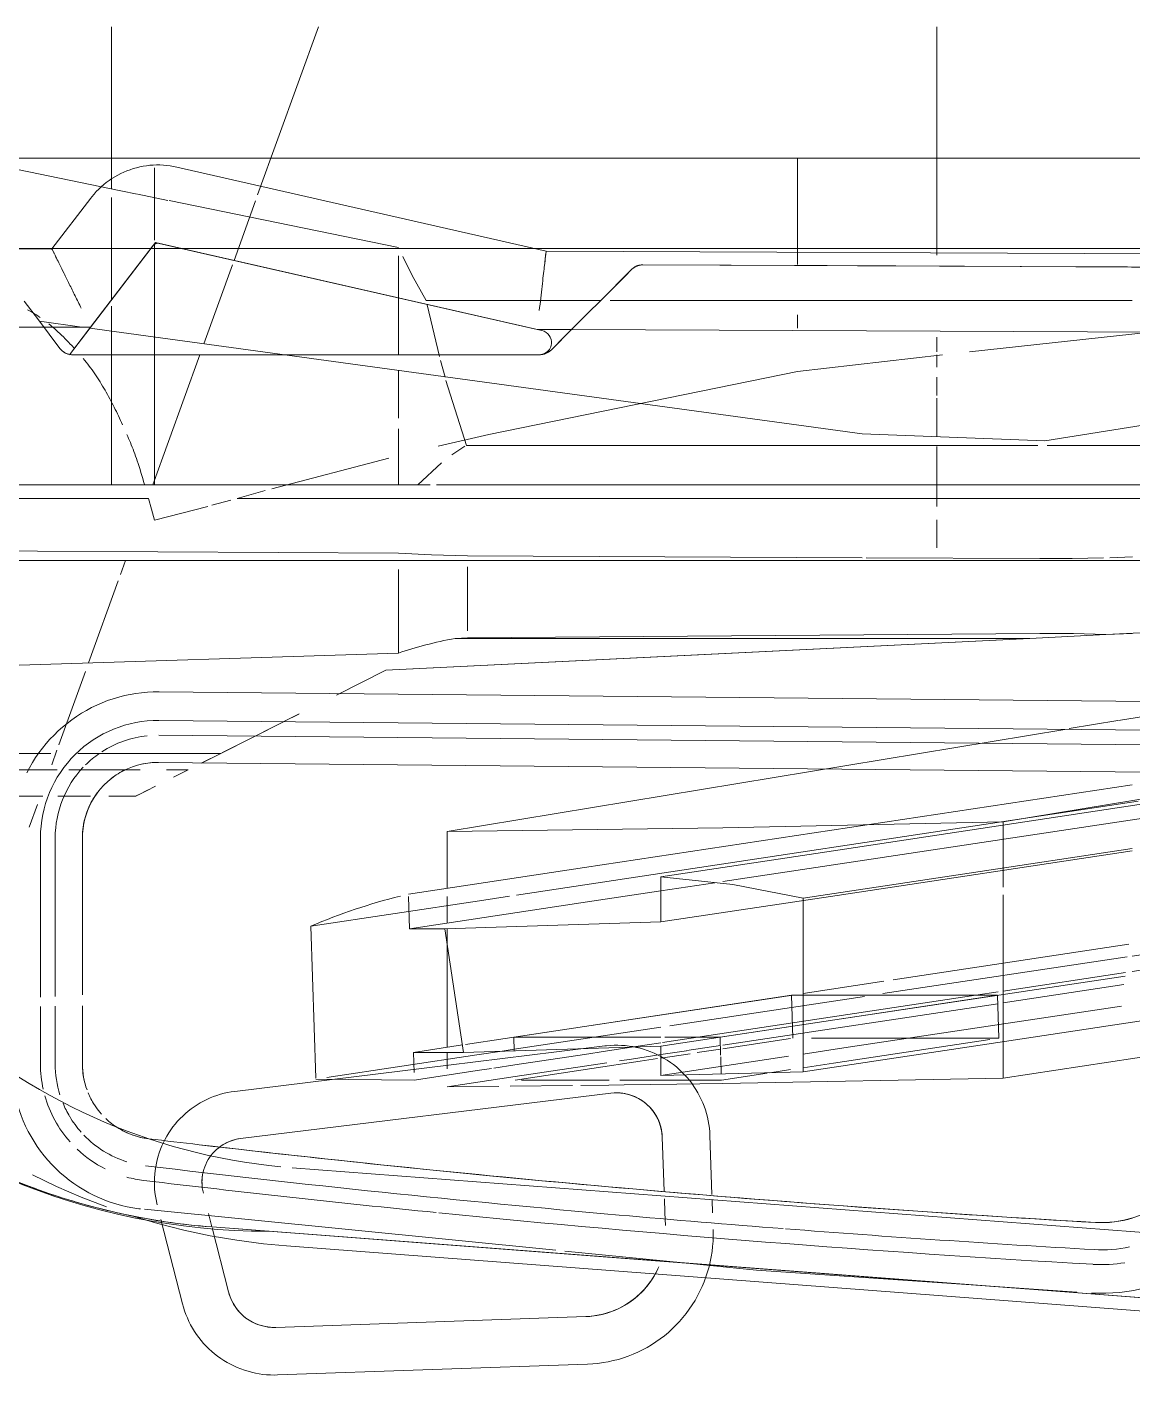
# Model space of a CAD drawing. Header units: inches. Extents: x -1221 to 179, y -822 to 880.
# Drawn here: x 78.58 to 82.92, y 411.03 to 416.33 of the extents above; entities that cross this region are included whole.
import ezdxf

# ---------------------------------------------------------------- set-up
doc = ezdxf.new("R2010")
doc.units = ezdxf.units.IN
doc.header["$MEASUREMENT"] = 0
doc.layers.add('X1$0$I-FURN', color=30, linetype='Continuous', lineweight=9)

# ---------------------------------------------------------------- blocks, each defined once
blk = doc.blocks.new('X1$0$Allsteel Seating Acuity Work-Conference Chair1 - Fully Adj_ Arms_ Mesh Back-V37-FIRST FLOOR POWER _ SIGNAL')
at = {"layer": 'X1$0$I-FURN', "lineweight": 13}
for p, q in [((12.1969, -1.3862), (12.663, 4.7339)), ((7.9794, 3.5639), (7.9794, 0.6902)), ((7.9794, -6.5112), (7.9794, 3.5639)), ((8.3354, -2.7972), (8.3354, 3.2574)), ((9.5606, 2.8632), (9.5606, 0.9451)), ((9.3178, -1.5106), (9.3178, 2.7098)), ((9.2639, -0.7284), (9.2639, 2.1465)), ((9.2639, -0.7284), (9.2639, 2.1465)), ((8.7407, 1.3666), (8.6637, 2.0755)), ((9.1087, 1.6716), (9.1087, 2.075)), ((8.5389, -0.045), (8.5389, 2.0047)), ((9.5501, 1.9178), (9.5466, 2.006)), ((9.5606, 1.9084), (9.5606, 2.0012)), ((9.8523, 1.9024), (9.8472, 2.0047)), ((9.5532, 1.7691), (9.5508, 1.8922)), ((9.5606, 1.7693), (9.5606, 1.8884)), ((9.8671, 1.6037), (9.8523, 1.9024)), ((9.8523, 1.9024), (9.8671, 1.6037)), ((9.5536, 1.6421), (9.5532, 1.7691)), ((9.5606, 1.2379), (9.5606, 1.766)), ((9.1087, -0.6104), (9.1087, 1.6346)), ((9.5504, 0.9607), (9.5536, 1.6421)), ((9.8473, 1.6421), (9.8649, -0.6061)), ((9.9923, -0.9273), (9.8671, 1.6037)), ((9.8671, -0.6542), (9.8671, 1.6037)), ((7.7835, 1.2379), (7.4644, 1.2379)), ((8.3611, 1.2379), (7.7835, 1.2379)), ((8.7404, 1.2379), (8.683, 1.2379)), ((8.8185, 0.6902), (8.7527, 1.2597)), ((8.8019, 1.2379), (8.753, 1.2379)), ((8.913, 1.2379), (8.8408, 1.2379)), ((9.0745, 1.2379), (8.923, 1.2379)), ((9.2122, 1.2379), (9.1132, 1.2379)), ((9.2639, 1.2379), (9.2125, 1.2379)), ((9.3482, 1.2379), (9.2639, 1.2379)), ((9.5112, 1.2379), (9.401, 1.2379)), ((9.5606, -0.6061), (9.5606, 1.2379)), ((9.0633, 0.9451), (8.6481, -2.0903)), ((9.5428, -0.6061), (9.5503, 0.9451)), ((9.5606, 0.9451), (9.5606, -3.4616)), ((7.9794, 0.6902), (7.9794, -1.8357)), ((8.3984, 0.6902), (7.9794, 0.6902)), ((8.6478, 0.6902), (8.5954, 0.6902)), ((8.5389, -0.7683), (8.5389, -0.0829)), ((8.8532, -0.6909), (9.1087, -0.6104)), ((9.1123, -0.6165), (9.1456, -0.6673)), ((9.5606, -0.7284), (9.5606, -0.6087)), ((9.8371, -0.6061), (9.5856, -0.6061)), ((8.5561, -0.7645), (8.7587, -0.7161)), ((8.7753, -0.7118), (8.8403, -0.6945)), ((9.177, -0.7085), (9.2639, -0.8016)), ((9.2639, -0.8016), (9.2639, -0.7533)), ((9.2639, -0.8016), (9.2639, -0.7533)), ((9.5606, -0.8683), (9.5606, -0.7487)), ((9.2639, -0.8016), (9.2639, -0.8768)), ((8.1466, -1.7787), (8.3315, -0.8768)), ((8.7523, -0.8768), (8.364, -0.8768)), ((9.0021, -0.8768), (8.8141, -0.8768)), ((9.2639, -0.8768), (9.0432, -0.8768)), ((9.2639, -0.8768), (9.2639, -3.4174)), ((9.2639, -3.4174), (9.2639, -0.8768)), ((9.5246, -2.296), (9.5321, -0.8768)), ((9.5606, -2.0042), (9.5606, -0.8768)), ((9.9247, -0.8768), (9.5965, -0.8768)), ((9.9247, -0.8768), (10.003, -3.3609)), ((9.2793, -1.3749), (9.1591, -0.9158)), ((9.9923, -0.9273), (10.0902, -1.1215)), ((10.0886, -1.1184), (9.9923, -0.9273)), ((8.1246, -1.4306), (7.4644, -1.1921)), ((7.4644, -1.1921), (8.1246, -1.4306)), ((10.1941, -1.3278), (10.1638, -1.2675)), ((10.1646, -1.2691), (10.1941, -1.3278)), ((10.1945, -1.3285), (10.3569, -1.651)), ((10.3189, -1.5756), (10.1945, -1.3285)), ((9.3178, -1.5106), (9.2865, -1.4006)), ((8.3817, -1.5235), (8.1478, -1.439)), ((8.1478, -1.439), (8.3817, -1.5235)), ((8.7094, -1.642), (8.3998, -1.5301)), ((8.3998, -1.5301), (8.7094, -1.642)), ((9.3439, -1.6104), (9.3243, -1.5354)), ((10.3563, -1.6497), (10.3189, -1.5756)), ((10.3189, -2.1375), (10.3189, -1.5756)), ((9.4027, -1.8357), (9.3482, -1.6268)), ((9.2639, -1.8423), (8.7523, -1.6574)), ((8.7523, -1.6574), (9.2639, -1.8423)), ((10.3834, -1.7035), (10.4128, -1.7619)), ((10.3834, -1.789), (10.3834, -1.7035)), ((8.1216, -1.901), (8.1458, -1.783)), ((7.9794, -1.8357), (7.9794, -2.4299)), ((8.0668, -1.8357), (8.0182, -1.8357)), ((8.3023, -1.8357), (8.0668, -1.8357)), ((9.2639, -1.8357), (8.3156, -1.8357)), ((9.3178, -1.8601), (9.3599, -1.8478)), ((9.3599, -1.8478), (9.4027, -1.8357)), ((8.1078, -1.968), (8.121, -1.9039)), ((9.3178, -3.4271), (9.3178, -1.8601)), ((10.3834, -1.9498), (10.3834, -1.8917)), ((10.4863, -1.9078), (10.4765, -1.8884)), ((9.6165, -1.9697), (9.5606, -1.9495)), ((9.5606, -1.9495), (9.6165, -1.9697)), ((10.3834, -2.1726), (10.3834, -1.9498)), ((10.4865, -2.0155), (10.4865, -1.9083)), ((7.4644, -5.1073), (8.1078, -1.968)), ((8.1004, -2.0042), (7.4644, -2.0042)), ((8.5357, -2.0042), (8.1344, -2.0042)), ((9.2639, -2.0042), (8.5618, -2.0042)), ((9.5606, -2.8327), (9.5606, -2.0042)), ((9.9631, -2.0949), (9.6409, -1.9785)), ((9.6409, -1.9785), (9.9631, -2.0949)), ((10.2857, -2.2115), (9.9975, -2.1074)), ((9.9975, -2.1074), (10.2857, -2.2115)), ((10.4865, -2.2157), (10.4865, -2.0873)), ((8.6439, -2.1208), (8.6211, -2.2876)), ((10.3642, -2.2399), (10.3063, -2.219)), ((10.3063, -2.219), (10.3642, -2.2399)), ((10.3834, -2.2838), (10.3834, -2.2183)), ((10.3189, -3.3111), (10.3189, -2.2428)), ((10.4865, -2.329), (10.4865, -2.2743)), ((9.5195, -2.7839), (9.5246, -2.296)), ((10.3834, -3.2929), (10.3834, -2.2838)), ((10.4865, -3.2638), (10.4865, -2.329)), ((10.6094, -2.3285), (10.5198, -2.2961)), ((10.5198, -2.2961), (10.6094, -2.3285))]:
    blk.add_line(p, q, dxfattribs=at)
at = {"layer": 'X1$0$I-FURN'}
for p, q in [((11.9474, -1.2944), (12.3946, 4.578)), ((12.3946, 4.578), (11.9474, -1.2944)), ((12.2541, -1.3178), (12.7014, 4.5547)), ((12.6247, 4.2318), (12.1799, -1.6096)), ((8.3607, 3.1207), (8.3455, -0.2974)), ((8.4126, 3.1204), (8.4077, 2.0031)), ((8.6684, 3.1193), (8.6537, -0.1962)), ((8.6537, -0.1962), (8.6684, 3.1193)), ((11.5949, 1.499), (11.4418, 2.5124)), ((11.4722, 1.3648), (11.3263, 2.3309)), ((11.1275, 2.3297), (11.1766, 2.0047)), ((10.8224, 0.3969), (10.5444, 2.2373)), ((10.7015, 0.8315), (10.497, 2.1858)), ((10.4781, 2.1652), (10.5882, 1.499)), ((10.115, 2.0752), (10.0769, -1.8177)), ((10.1897, -1.8188), (10.2278, 2.0741)), ((10.2857, 2.0735), (10.2476, -1.8194)), ((10.3545, -1.8204), (10.3926, 2.0725)), ((10.3926, 2.0725), (10.3545, -1.8204)), ((10.3926, 2.0725), (10.3545, -1.8204)), ((10.1895, 1.9522), (10.172, 2.0581)), ((10.8757, -0.4131), (10.5069, 2.0291)), ((11.1151, 2.0047), (11.1086, 2.0481)), ((10.7679, -0.1471), (10.4429, 2.0047)), ((10.789, 1.3648), (10.6924, 2.0047)), ((10.8768, 0.8467), (10.7019, 2.0047)), ((11.2089, 1.0664), (11.0691, 1.9919)), ((11.263, 1.0255), (11.1179, 1.9861)), ((11.1805, 1.9787), (11.253, 1.499)), ((11.3659, 0.8374), (11.1937, 1.9771)), ((11.2276, 1.9731), (11.2991, 1.499)), ((11.4764, 0.8724), (11.3117, 1.9631)), ((10.2217, 1.7574), (10.1901, 1.9487)), ((12.407, 1.3724), (12.4354, 1.7882)), ((10.6258, -0.6865), (10.2245, 1.7405)), ((10.5882, 1.499), (10.8445, 1.499)), ((10.8752, 1.499), (11.5949, 1.499)), ((11.6163, 0.3969), (11.5949, 1.499)), ((11.2561, 1.4784), (11.2694, 1.3906)), ((11.2694, 1.4764), (11.4381, 1.4817)), ((11.2694, 0.6662), (11.2694, 1.4764)), ((11.2694, 1.4764), (11.3659, 0.8374)), ((11.3024, 1.4774), (11.4656, 0.3969)), ((11.4381, 1.4817), (11.4381, 0.7457)), ((11.5363, 0.8315), (11.4435, 1.4462)), ((11.2694, 1.3906), (11.4552, 0.1602)), ((10.8875, 0.7126), (10.789, 1.3648)), ((11.5707, 0.7126), (11.4722, 1.3648)), ((11.2623, 0.7126), (11.2145, 1.0295)), ((11.3893, 0.1894), (11.2738, 0.9542)), ((11.5005, 0.7126), (11.4764, 0.8724)), ((10.8038, 0.154), (10.7015, 0.8315)), ((10.9814, 0.154), (10.8768, 0.8467)), ((11.4691, 0.154), (11.3659, 0.8374)), ((11.3659, 0.8374), (11.434, 0.3862)), ((11.5543, 0.7126), (11.5363, 0.8315)), ((11.5707, 0.7126), (10.8875, 0.7126)), ((11.5849, 0.154), (11.5707, 0.7126)), ((11.3922, -0.1471), (11.2684, 0.6723)), ((11.4381, 0.6716), (11.2694, 0.6662)), ((11.2694, 0.6662), (11.3922, -0.1471)), ((11.4394, 0.6633), (11.4796, 0.3969)), ((11.5849, 0.154), (11.5091, 0.6556)), ((11.574, 0.582), (11.5617, 0.6634)), ((11.6028, 0.3916), (11.5757, 0.5712)), ((11.5041, 0.3884), (11.434, 0.3862)), ((11.434, 0.3862), (11.434, 0.1696)), ((11.4671, 0.3873), (11.487, 0.2555)), ((11.481, 0.3877), (11.4949, 0.2959)), ((11.5789, 0.3908), (11.5118, 0.3887)), ((11.6028, 0.1118), (11.6028, 0.3916)), ((11.619, 0.2158), (11.6163, 0.3969)), ((10.859, 0.154), (10.827, 0.3659)), ((12.0523, 0.3543), (11.8206, 0.3462)), ((12.1242, 0.3568), (12.073, 0.355)), ((12.2564, 0.357), (12.236, 0.3586)), ((12.2767, 0.3547), (12.2564, 0.357)), ((12.297, 0.3515), (12.2767, 0.3547)), ((12.317, 0.3475), (12.297, 0.3515)), ((12.3369, 0.3427), (12.317, 0.3475)), ((11.499, 0.2686), (11.5163, 0.154)), ((11.4872, 0.2538), (11.5023, 0.154)), ((11.6219, 0.0091), (11.619, 0.2158)), ((12.2746, -0.2237), (12.3209, 0.2423)), ((11.8963, 0.1617), (11.8272, 0.1593)), ((11.8272, 0.1593), (11.8963, 0.1617)), ((11.8272, 0.1593), (11.8963, 0.1617)), ((11.8963, 0.1617), (11.8272, 0.1593)), ((12.0386, 0.1667), (11.8982, 0.1618)), ((11.8982, 0.1618), (12.0386, 0.1667)), ((11.8982, 0.1618), (12.0386, 0.1667)), ((12.0386, 0.1667), (11.8982, 0.1618)), ((12.1231, 0.1696), (12.069, 0.1678)), ((12.069, 0.1678), (12.1231, 0.1696)), ((12.069, 0.1678), (12.1231, 0.1696)), ((12.1231, 0.1696), (12.069, 0.1678)), ((12.1746, 0.1714), (12.1239, 0.1697)), ((12.1239, 0.1697), (12.1746, 0.1714)), ((12.1239, 0.1697), (12.1746, 0.1714)), ((12.1746, 0.1714), (12.1239, 0.1697)), ((10.8038, 0.154), (10.9814, 0.154)), ((10.9001, -0.1176), (10.859, 0.154)), ((10.9814, 0.154), (11.0083, -0.6948)), ((11.4817, -0.4224), (11.3946, 0.154)), ((11.434, 0.154), (11.434, -0.4239)), ((11.4561, 0.154), (11.4725, 0.0455)), ((11.4691, 0.154), (11.5849, 0.154)), ((11.4936, -0.6215), (11.4691, 0.154)), ((11.5023, 0.154), (11.5198, 0.0379)), ((11.5184, 0.1403), (11.5287, 0.0718)), ((11.6028, -0.0083), (11.6028, 0.1118)), ((11.5287, 0.0718), (11.5573, -0.1176)), ((8.4175, 0.0386), (8.5415, -0.0855)), ((11.4725, 0.0455), (11.489, -0.0637)), ((11.5198, 0.0379), (11.527, -0.0093)), ((11.6226, -0.0505), (11.6219, 0.0091)), ((8.5218, -0.0658), (8.4785, -0.0225)), ((11.6028, -0.3936), (11.6028, -0.0498)), ((11.624, -0.1611), (11.6226, -0.0505)), ((11.654, -0.0435), (11.8325, -1.4976)), ((11.8325, -1.4976), (11.654, -0.0435)), ((11.8325, -1.4976), (11.654, -0.0435)), ((11.654, -0.0435), (11.8325, -1.4976)), ((11.4684, -0.0663), (11.4787, -0.1504)), ((11.489, -0.0637), (11.5016, -0.1471)), ((11.5343, -0.0582), (11.5888, -0.419)), ((10.8723, -0.8385), (10.7679, -0.1471)), ((11.0083, -0.8342), (10.9001, -0.1176)), ((11.4628, -0.6143), (11.3922, -0.1471)), ((11.3922, -0.1471), (11.434, -0.4239)), ((11.4787, -0.1504), (11.5439, -0.681)), ((11.5016, -0.1471), (11.5429, -0.4205)), ((11.5573, -0.1176), (11.6028, -0.4186)), ((12.5745, -1.3588), (12.532, -0.141)), ((12.532, -0.141), (12.5745, -1.3588)), ((12.532, -0.141), (12.5745, -1.3588)), ((12.5745, -1.3588), (12.532, -0.141)), ((12.7614, -1.3522), (12.7189, -0.1345)), ((8.6537, -0.1962), (8.6531, -0.3326)), ((8.6531, -0.3326), (8.6537, -0.1962)), ((11.627, -0.4388), (11.6244, -0.194)), ((8.734, -0.278), (8.6795, -0.2235)), ((12.1105, -1.8749), (12.2711, -0.2587)), ((8.3455, -0.2974), (8.0149, -1.7487)), ((8.6574, -0.3135), (8.3114, -1.8324)), ((8.3677, -0.2999), (8.3465, -0.2975)), ((8.3149, -1.817), (8.6531, -0.3326)), ((8.6531, -0.3326), (8.3149, -1.817)), ((8.3149, -1.817), (8.6531, -0.3326)), ((8.7523, -0.3222), (8.7523, -2.1578)), ((8.7523, -2.1578), (8.7523, -0.3242)), ((8.7523, -0.3242), (8.7523, -2.1578)), ((8.7523, -2.1578), (8.7523, -0.3242)), ((11.434, -0.4239), (11.4873, -0.4222)), ((11.4888, -0.4696), (11.4817, -0.4224)), ((11.5429, -0.4205), (11.5552, -0.5021)), ((11.5888, -0.419), (11.6292, -0.6865)), ((10.8978, -0.5595), (10.88, -0.4415)), ((11.5039, -0.5695), (11.4888, -0.4696)), ((11.5567, -0.512), (11.5638, -0.5591)), ((11.6292, -0.6865), (11.6274, -0.4824)), ((10.9977, -1.2213), (10.8978, -0.5595)), ((11.5928, -1.1583), (11.5039, -0.5695)), ((11.5638, -0.5591), (11.6025, -0.8154)), ((11.0083, -0.6948), (11.4936, -0.6215)), ((11.4936, -0.8188), (11.4645, -0.6259)), ((11.4936, -0.8188), (11.4936, -0.6215)), ((10.6258, -0.6865), (10.8494, -0.6865)), ((10.8806, -0.6865), (10.986, -0.6865)), ((11.008, -0.6865), (11.4737, -0.6865)), ((11.4936, -0.6865), (11.559, -0.6865)), ((11.5439, -0.681), (11.6, -1.138)), ((11.0083, -0.6948), (11.0083, -0.8342)), ((11.0083, -0.8342), (10.881, -0.8382)), ((11.5732, -0.8163), (11.4936, -0.8188)), ((11.5995, -1.2022), (11.6025, -0.8154)), ((11.6, -1.138), (11.6469, -1.5204)), ((10.9977, -1.2213), (11.5954, -1.2024)), ((12.1827, -1.6093), (12.435, -1.545)), ((12.435, -1.545), (12.1827, -1.6093)), ((12.435, -1.545), (12.1827, -1.6093)), ((12.1827, -1.6093), (12.435, -1.545)), ((12.1267, -1.6236), (12.1799, -1.61)), ((12.1799, -1.61), (12.1267, -1.6236)), ((12.1799, -1.61), (12.1267, -1.6236)), ((12.1267, -1.6236), (12.1799, -1.61)), ((12.1502, -1.8106), (12.4812, -1.7262)), ((11.8226, -1.7873), (11.8352, -1.7943)), ((11.8352, -1.7943), (11.848, -1.8008)), ((8.3114, -1.8324), (8.7523, -2.1701)), ((8.6439, -2.0871), (8.3239, -1.842)), ((8.3239, -1.842), (8.6439, -2.0871)), ((8.6439, -2.0871), (8.3239, -1.842)), ((12.1081, -1.8981), (12.1089, -1.8914)), ((8.1368, -2.0863), (8.3363, -2.239)), ((8.7523, -2.1701), (8.6439, -2.0871)), ((8.6439, -2.0871), (8.6439, -2.2705)), ((8.6439, -2.2705), (8.6439, -2.0871)), ((11.2682, -2.1191), (10.6503, -2.1191)), ((10.6503, -2.1191), (11.2682, -2.1191)), ((10.6503, -2.1191), (11.2682, -2.1191)), ((11.5396, -2.1191), (11.3112, -2.1191)), ((11.3112, -2.1191), (11.5396, -2.1191)), ((11.3112, -2.1191), (11.5396, -2.1191)), ((8.6719, -2.2494), (8.7274, -2.2078)), ((11.9665, -2.2061), (11.9815, -2.1887)), ((8.3363, -2.239), (8.3363, -2.638)), ((8.3372, -2.2386), (8.3584, -2.2281)), ((8.6439, -2.2705), (8.6439, -2.638)), ((8.6439, -2.638), (8.6439, -2.2705)), ((10.6503, -2.2261), (11.2736, -2.2261)), ((11.3128, -2.2261), (11.5396, -2.2261)), ((11.9001, -2.2692), (11.9177, -2.2544)), ((11.9177, -2.2544), (11.9346, -2.239)), ((10.6503, -2.284), (11.2765, -2.284)), ((11.3137, -2.284), (11.5396, -2.284))]:
    blk.add_line(p, q, dxfattribs=at)
at = {"layer": 'X1$0$I-FURN', "flags": 128}
for points in [[(12.1799, -1.6096), (12.2734, -0.3811), (12.3595, 0.7487), (12.4363, 1.7575), (12.5024, 2.6256), (12.5565, 3.336), (12.5976, 3.8749), (12.6247, 4.2318), (12.6375, 4.3995)], [(8.4076, 1.9867), (8.4093, 2.3614), (8.4126, 3.1094)], [(12.4393, 1.8459), (12.4403, 1.8736), (12.4403, 1.9013), (12.4391, 1.929), (12.4368, 1.9567), (12.4334, 1.9842), (12.4289, 2.0116), (12.4233, 2.0387), (12.4167, 2.0656), (12.4089, 2.0923), (12.4001, 2.1185), (12.3903, 2.1445), (12.3794, 2.17), (12.3676, 2.195), (12.3547, 2.2196), (12.3408, 2.2436), (12.3261, 2.2671), (12.3103, 2.2899), (12.2937, 2.3121), (12.2762, 2.3336), (12.2579, 2.3544), (12.2387, 2.3745), (12.2188, 2.3937)], [(8.4077, 2.0031), (8.4048, 1.3463), (8.4024, 0.8067), (8.4005, 0.3853), (8.3991, 0.083)], [(8.3991, 0.083), (8.4007, 0.4299), (8.4029, 0.9261), (8.4058, 1.5705), (8.4076, 1.985)], [(10.5882, 1.499), (10.6117, 0.3969), (10.6258, -0.6865)], [(12.3209, 0.2423), (12.3494, 0.5289), (12.407, 1.3724)], [(10.8875, 0.7126), (10.8347, 0.4358), (10.8038, 0.154)], [(11.8206, 0.3462), (11.806, 0.3454), (11.7913, 0.344), (11.7767, 0.342), (11.7622, 0.3395), (11.7479, 0.3363), (11.7336, 0.3326), (11.7196, 0.3283), (11.7057, 0.3235), (11.692, 0.3181), (11.6785, 0.3122), (11.6653, 0.3057), (11.6523, 0.2987), (11.6397, 0.2912), (11.6273, 0.2832), (11.6153, 0.2747), (11.6036, 0.2658), (11.5923, 0.2564), (11.5814, 0.2465)], [(12.236, 0.3586), (12.2155, 0.3593), (12.1951, 0.3592), (12.1896, 0.3591)], [(12.3761, 0.3308), (12.3566, 0.3372), (12.3369, 0.3427)], [(12.7189, -0.1345), (12.7177, -0.1141), (12.7158, -0.0937), (12.713, -0.0734), (12.7095, -0.0532), (12.7051, -0.0332), (12.7, -0.0134), (12.694, 0.0061), (12.6873, 0.0255), (12.6798, 0.0445), (12.6715, 0.0633), (12.6625, 0.0816), (12.6528, 0.0997), (12.6424, 0.1173), (12.6312, 0.1344), (12.6194, 0.1512), (12.607, 0.1674), (12.5939, 0.1831), (12.5801, 0.1983), (12.5658, 0.2129), (12.5509, 0.227), (12.5355, 0.2404), (12.5195, 0.2532), (12.503, 0.2654), (12.4861, 0.2768), (12.4687, 0.2877), (12.4509, 0.2977), (12.4327, 0.3071), (12.4142, 0.3158), (12.3953, 0.3237), (12.3761, 0.3308)], [(11.5814, 0.2465), (11.5709, 0.2362), (11.5608, 0.2255), (11.5512, 0.2144), (11.542, 0.2029), (11.5332, 0.1911), (11.525, 0.1789), (11.5172, 0.1664), (11.5099, 0.1536)], [(11.5099, 0.1536), (11.5032, 0.1405), (11.497, 0.1272), (11.4913, 0.1136), (11.4862, 0.0998), (11.4816, 0.0858), (11.4776, 0.0717), (11.4742, 0.0574)], [(11.4742, 0.0574), (11.4713, 0.0429), (11.469, 0.0284), (11.4673, 0.0138), (11.4662, -0.0009)], [(8.4077, 0.0512), (8.4122, 0.0446), (8.4175, 0.0386)], [(8.4785, -0.0225), (8.4433, 0.0127), (8.4175, 0.0386)], [(11.4662, -0.0009), (11.4657, -0.0156), (11.4657, -0.0303), (11.4664, -0.045), (11.4676, -0.0597), (11.4684, -0.0663)], [(8.5415, -0.0855), (8.5876, -0.1316), (8.6522, -0.1962), (8.734, -0.278)], [(12.1355, -1.9246), (12.1657, -1.8233), (12.192, -1.7207), (12.214, -1.6172), (12.232, -1.513), (12.2457, -1.408), (12.2541, -1.3178)], [(12.4812, -1.7262), (12.4956, -1.7222), (12.5097, -1.7177), (12.5237, -1.7125), (12.5375, -1.7069), (12.5511, -1.7007), (12.5643, -1.6939), (12.5774, -1.6867), (12.5901, -1.6789), (12.6024, -1.6706), (12.6145, -1.6618), (12.6262, -1.6526), (12.6375, -1.6429), (12.6484, -1.6327), (12.6588, -1.6221), (12.6689, -1.6111), (12.6785, -1.5998), (12.6877, -1.588), (12.6963, -1.5759), (12.7045, -1.5634), (12.7122, -1.5507), (12.7193, -1.5376), (12.726, -1.5242), (12.7321, -1.5106), (12.7376, -1.4968), (12.7426, -1.4828), (12.747, -1.4685), (12.7508, -1.4542), (12.7541, -1.4396), (12.7568, -1.425), (12.7589, -1.4102), (12.7604, -1.3954), (12.7613, -1.3805), (12.7616, -1.3656), (12.7614, -1.3522)], [(11.6469, -1.5204), (11.649, -1.5347), (11.6516, -1.5488), (11.6547, -1.5628), (11.6585, -1.5767), (11.6628, -1.5905), (11.6676, -1.604), (11.673, -1.6174), (11.6789, -1.6305), (11.6853, -1.6434), (11.6922, -1.656), (11.6996, -1.6683), (11.7075, -1.6804), (11.7159, -1.6921), (11.7248, -1.7034), (11.7341, -1.7144), (11.7438, -1.725), (11.7539, -1.7352), (11.7645, -1.745), (11.7754, -1.7544), (11.7867, -1.7633), (11.7983, -1.7718), (11.8103, -1.7797), (11.8226, -1.7873)], [(8.0149, -1.7487), (8.0122, -1.7617), (8.01, -1.7748), (8.0084, -1.788), (8.0073, -1.8012), (8.0067, -1.8145), (8.0066, -1.8278), (8.0071, -1.8411), (8.0081, -1.8543), (8.0096, -1.8675), (8.0117, -1.8807), (8.0143, -1.8937), (8.0174, -1.9066), (8.021, -1.9194), (8.0252, -1.932), (8.0298, -1.9445), (8.0349, -1.9568), (8.0405, -1.9688), (8.0466, -1.9806), (8.0532, -1.9922), (8.0602, -2.0035), (8.0676, -2.0145), (8.0755, -2.0252), (8.0839, -2.0355), (8.0926, -2.0456), (8.1017, -2.0552), (8.1112, -2.0645), (8.1211, -2.0734), (8.1313, -2.082), (8.1368, -2.0863)], [(11.848, -1.8008), (11.8611, -1.8067), (11.8744, -1.8122), (11.8879, -1.8171), (11.9016, -1.8215), (11.9155, -1.8253), (11.9295, -1.8286), (11.9437, -1.8313), (11.9579, -1.8334), (11.9722, -1.835), (11.9866, -1.8359), (12.0009, -1.8363), (12.0153, -1.8362), (12.0297, -1.8354), (12.044, -1.8341), (12.0583, -1.8322), (12.0725, -1.8298)], [(10.0769, -1.8177), (10.0771, -1.8407), (10.0783, -1.8636), (10.0804, -1.8864), (10.0833, -1.9091), (10.0872, -1.9317), (10.092, -1.9542), (10.0977, -1.9764), (10.1042, -1.9984), (10.1117, -2.0201), (10.12, -2.0414), (10.1291, -2.0625), (10.1391, -2.0831), (10.1499, -2.1034), (10.1615, -2.1231), (10.1739, -2.1425), (10.187, -2.1612), (10.2009, -2.1795), (10.2155, -2.1972), (10.2308, -2.2143), (10.2468, -2.2307), (10.2634, -2.2465), (10.2806, -2.2617), (10.2984, -2.2761), (10.3168, -2.2898), (10.3357, -2.3028), (10.3552, -2.315), (10.3751, -2.3264), (10.3954, -2.337)], [(12.0725, -1.8298), (12.0866, -1.8268), (12.093, -1.8252)], [(12.074, -2.0311), (12.0819, -2.0096), (12.0889, -1.9877), (12.095, -1.9656), (12.1003, -1.9433), (12.1046, -1.9208), (12.1081, -1.8981)], [(11.9746, -2.3157), (12.0206, -2.2204), (12.0628, -2.1234), (12.1011, -2.0247)], [(12.0557, -2.0732), (12.0653, -2.0523), (12.074, -2.0311)], [(12.0093, -2.1522), (12.0221, -2.1331), (12.0341, -2.1136)], [(12.0341, -2.1136), (12.0453, -2.0936), (12.0557, -2.0732)], [(11.9815, -2.1887), (11.9958, -2.1707), (12.0093, -2.1522)], [(8.7274, -2.2078), (8.6153, -2.292), (8.5415, -2.3475)], [(11.9346, -2.239), (11.9509, -2.2228), (11.9665, -2.2061)], [(11.8633, -2.2966), (11.882, -2.2833), (11.9001, -2.2692)], [(11.5396, -2.3967), (11.5625, -2.3963), (11.5854, -2.3949), (11.6082, -2.3926), (11.6309, -2.3894), (11.6535, -2.3853), (11.6759, -2.3803), (11.698, -2.3744), (11.7199, -2.3676), (11.7416, -2.36), (11.7629, -2.3515), (11.7838, -2.3421), (11.8043, -2.3319), (11.8245, -2.3209), (11.8441, -2.3092), (11.8633, -2.2966)]]:
    blk.add_lwpolyline(points, dxfattribs=at)
at = {"layer": 'X1$0$I-FURN', "lineweight": 13, "flags": 128}
for points in [[(8.9768, 2.377), (9.0906, 1.6621), (9.0633, 0.9451)], [(9.8424, 2.1033), (9.847, 2.0093), (9.8523, 1.9024)], [(9.8523, 1.9024), (9.848, 1.7745), (9.8473, 1.6421)], [(9.8671, 1.6037), (9.9303, 0.3273), (9.9923, -0.9273)], [(9.1122, -0.7218), (9.0658, -0.5217), (8.8185, 0.6902)], [(9.5321, -0.8768), (9.5383, -0.7472), (9.5428, -0.6061)], [(9.8649, -0.6061), (9.866, -0.6303), (9.8671, -0.6542)], [(8.366, -0.8608), (8.4406, -0.8237), (8.5389, -0.7683)], [(10.4765, -1.8884), (10.4658, -1.8672), (10.4481, -1.8321)], [(10.4627, -1.861), (10.4817, -1.8986), (10.4863, -1.9078)]]:
    blk.add_lwpolyline(points, dxfattribs=at)
at = {"layer": 'X1$0$I-FURN'}
for centre, radius, start, end in [((11.7472, 1.8856), 0.4156, 356.7158, 77.0589), ((11.7472, 1.8856), 0.4156, 356.7158, 16.775), ((11.7472, 1.8856), 0.4156, 356.7158, 16.775), ((11.7472, 1.8856), 0.5225, 356.7158, 12.1077), ((11.7472, 1.8856), 0.5804, 356.7158, 9.0427), ((-48.2719, 5.3297), 60.5335, 353.36915, 356.715752), ((-48.2719, 5.3297), 60.5335, 353.36915, 356.715752), ((-48.2719, 5.3297), 60.5335, 354.947957, 356.715752), ((-48.2719, 5.3297), 60.6404, 355.567859, 356.715752), ((-48.2719, 5.3297), 60.6983, 354.280538, 356.714364), ((-48.2719, 5.3297), 60.6404, 354.947957, 355.558352), ((11.8335, -0.0214), 0.1808, 92, 187), ((11.8335, -0.0214), 0.1808, 93.0701, 128.343), ((11.8335, -0.0214), 0.1808, 93.0701, 128.343), ((11.8335, -0.0214), 0.1808, 92, 119.1429), ((11.8335, -0.0214), 0.1808, 132.7143, 146.2857), ((11.8335, -0.0214), 0.1808, 119.1429, 132.7143), ((12.2074, -0.1524), 0.3247, 54.9451, 66.6169), ((12.2074, -0.1524), 0.3247, 2, 66.6169), ((12.2074, -0.1524), 0.3247, 2, 62), ((12.2074, -0.1524), 0.3247, 32, 62), ((11.8335, -0.0214), 0.1808, 139.5, 187), ((11.8335, -0.0214), 0.1808, 146.2857, 187), ((11.8335, -0.0214), 0.1808, 153.345, 187), ((12.2074, -0.1524), 0.3247, 31.6513, 47), ((-48.2719, 5.3297), 60.5335, 353.36915, 354.947957), ((-48.2719, 5.3297), 60.6404, 353.180161, 354.947957), ((12.2074, -0.1524), 0.3247, 2, 23.7063), ((12.2074, -0.1524), 0.3247, 2, 17), ((8.7043, -0.3242), 0.048, 83.5824, 167.1649), ((8.7043, -0.3242), 0.048, 83.5824, 167.1649), ((8.7043, -0.3242), 0.048, 69.652, 83.5824), ((8.7043, -0.3242), 0.048, 69.652, 83.5824), ((8.7043, -0.3242), 0.048, 41.7912, 69.652), ((8.7043, -0.3242), 0.048, 41.7912, 69.652), ((8.7043, -0.3242), 0.048, 13.9304, 41.7912), ((8.7043, -0.3242), 0.048, 0, 41.7912), ((8.7043, -0.3242), 0.048, 0, 13.9304), ((-48.2719, 5.3297), 60.6983, 353.180161, 354.271233), ((9.6161, -1.1169), 2.338, 317.0427, 354.5421), ((9.6161, -1.1169), 2.338, 317.0427, 354.5421), ((12.3891, -1.3652), 0.1855, 284.3108, 2), ((12.3891, -1.3652), 0.1855, 284.3108, 2), ((12.3891, -1.3652), 0.1855, 336.1036, 2), ((12.3891, -1.3652), 0.1855, 336.1036, 2), ((12.3891, -1.3652), 0.1855, 310.2072, 336.1036), ((12.3891, -1.3652), 0.1855, 310.2072, 336.1036), ((12.004, -1.4766), 0.1728, 187, 214.8031), ((12.004, -1.4766), 0.1728, 187, 214.8031), ((12.004, -1.4766), 0.1728, 187, 208.4765), ((12.004, -1.4766), 0.1728, 187, 208.4765), ((12.3891, -1.3652), 0.1855, 284.3108, 310.2072), ((12.3891, -1.3652), 0.1855, 284.3108, 310.2072), ((12.004, -1.4766), 0.1728, 214.8031, 242.6062), ((12.004, -1.4766), 0.1728, 214.8031, 228.7046), ((12.004, -1.4766), 0.1728, 228.7046, 242.6062), ((12.004, -1.4766), 0.1728, 242.6062, 256.5077), ((12.004, -1.4766), 0.1728, 242.6062, 256.5077), ((9.5936, -1.4127), 2.5937, 347.504, 355.6447), ((-48.2719, 5.3297), 60.5335, 353.180161, 353.36915), ((-48.2719, 5.3297), 60.5335, 353.180161, 353.36915), ((-48.2719, 5.3297), 60.5335, 353.180161, 353.36915), ((12.004, -1.4766), 0.1728, 256.3487, 272.1406), ((12.004, -1.4766), 0.1728, 256.3487, 272.1406), ((12.004, -1.4766), 0.1728, 256.5077, 270.4093), ((12.004, -1.4766), 0.1728, 256.5077, 270.4093), ((12.004, -1.4766), 0.1728, 270.4093, 284.3108), ((12.004, -1.4766), 0.1728, 270.4093, 284.3108), ((8.3389, -1.8225), 0.0246, 167.1649, 232.5561), ((8.3389, -1.8225), 0.0246, 167.1649, 199.8605), ((8.3389, -1.8225), 0.0246, 199.8605, 232.5561), ((10.6503, -1.8233), 0.4606, 179.4389, 270), ((10.6503, -1.8233), 0.2958, 179.4389, 192.3762), ((10.6503, -1.8233), 0.2958, 179.4389, 192.3762), ((10.6503, -1.8233), 0.2958, 179.4389, 211.6023), ((10.6503, -1.8233), 0.4027, 185.8613, 213.0362), ((11.5396, -1.8233), 0.2958, 328.0114, 353.1802), ((11.5396, -1.8233), 0.2958, 339.3168, 353.1802), ((11.5396, -1.8233), 0.2958, 339.3168, 353.1802), ((11.5396, -1.8233), 0.4606, 344.7468, 353.1802), ((10.6503, -1.8233), 0.2958, 205.3135, 218.2508), ((10.6503, -1.8233), 0.2958, 205.3135, 270), ((11.5396, -1.8233), 0.2958, 325.4534, 339.3168), ((11.5396, -1.8233), 0.2958, 325.4534, 339.3168), ((11.5396, -1.8233), 0.4027, 313.8824, 342.4491), ((11.5396, -1.8233), 0.2958, 316.3961, 328.0114), ((9.5936, -1.4127), 2.5937, 343.7179, 347.312), ((10.6503, -1.8233), 0.4027, 214.6861, 224.7194), ((10.6503, -1.8233), 0.2958, 231.1881, 244.1254), ((10.6503, -1.8233), 0.2958, 233.3996, 267.0902), ((11.5396, -1.8233), 0.2958, 297.7267, 311.5901), ((11.5396, -1.8233), 0.2958, 297.7267, 311.5901), ((11.5396, -1.8233), 0.4606, 316.6035, 333.3888), ((10.6503, -1.8233), 0.4027, 226.5682, 270), ((10.6503, -1.8233), 0.2958, 244.1254, 257.0627), ((10.6503, -1.8233), 0.2958, 257.0627, 267.3614), ((10.6503, -1.8233), 0.2958, 267.0902, 270), ((10.6503, -1.8233), 0.2958, 267.3614, 270), ((11.5396, -1.8233), 0.2958, 270, 290.1711), ((11.5396, -1.8233), 0.2958, 270, 283.8634), ((11.5396, -1.8233), 0.2958, 270, 283.8634), ((11.5396, -1.8233), 0.2958, 292.4642, 302.7638), ((11.5396, -1.8233), 0.4606, 285.6842, 311.5901), ((11.5396, -1.8233), 0.4027, 292.5251, 300.7558), ((11.5396, -1.8233), 0.4027, 300.859, 311.5901), ((9.5936, -1.4127), 2.5937, 340.2743, 343.7179), ((11.5396, -1.8233), 0.4027, 270, 287.4336), ((11.5396, -1.8233), 0.4606, 270, 282.4387), ((9.5936, -1.4127), 2.5937, 337.021, 340.2743)]:
    blk.add_arc(centre, radius, start, end, dxfattribs=at)
at = {"layer": 'X1$0$I-FURN', "lineweight": 13}
blk.add_arc((9.5606, -1.3862), 2.6363, 270, 360, dxfattribs=at)
at = {"layer": 'X1$0$I-FURN'}
blk.add_ellipse((13.702, -0.2299), major_axis=(2.8634, 0.4325), ratio=0.886817, start_param=3.223984, end_param=3.367985, dxfattribs=at)
for points, knots in [([(8.3991, 0.083), (8.3991, 0.0804), (8.3994, 0.076), (8.4003, 0.0705), (8.4014, 0.0659), (8.4025, 0.0623), (8.404, 0.0586), (8.4056, 0.0549), (8.4069, 0.0525), (8.4077, 0.0512)], [-1, -1, -1, -1, -0.833333, -0.708333, -0.583333, -0.416667, -0.291667, -0.166667, 0, 0, 0, 0]), ([(8.4083, 0.0501), (8.4077, 0.0511), (8.4065, 0.0532), (8.405, 0.0563), (8.4036, 0.0595), (8.4022, 0.0633), (8.4009, 0.0677), (8.3996, 0.074), (8.3991, 0.0793), (8.3991, 0.083)], [-0.6666667, -0.6666667, -0.6666667, -0.6666667, -0.5833333, -0.5, -0.4166667, -0.3333333, -0.25, -0.1666667, 0, 0, 0, 0]), ([(8.4175, 0.0386), (8.4157, 0.0403), (8.4133, 0.0431), (8.4103, 0.047), (8.409, 0.0491), (8.4083, 0.0501)], [-1, -1, -1, -1, -0.8333333, -0.75, -0.6666667, -0.6666667, -0.6666667, -0.6666667]), ([(8.3456, -0.2974), (8.3459, -0.2974), (8.3481, -0.2976), (8.3582, -0.2988), (8.3757, -0.3008), (8.3879, -0.3022), (8.394, -0.3029)], [0.1428571, 0.1428571, 0.1428571, 0.1428571, 0.2857143, 0.5714286, 0.7857143, 1, 1, 1, 1]), ([(8.5789, -0.3241), (8.5625, -0.3222), (8.5296, -0.3185), (8.4828, -0.3131), (8.4411, -0.3083), (8.395, -0.303), (8.3741, -0.3006), (8.3677, -0.2999)], [0, 0, 0, 0, 0.166667, 0.333333, 0.5, 0.666667, 1, 1, 1, 1]), ([(8.734, -0.278), (8.7365, -0.2804), (8.74, -0.2846), (8.7442, -0.2912), (8.7469, -0.2966), (8.7492, -0.3025), (8.7515, -0.3108), (8.7523, -0.3176), (8.7523, -0.3222)], [-1, -1, -1, -1, -0.75, -0.625, -0.5, -0.375, -0.25, 0, 0, 0, 0]), ([(8.3848, -2.2151), (8.3806, -2.2171), (8.3725, -2.2211), (8.363, -2.2258), (8.3561, -2.2293), (8.3498, -2.2324), (8.3433, -2.2356), (8.3381, -2.2381), (8.3366, -2.2389), (8.3364, -2.239)], [-1, -1, -1, -1, -0.8571429, -0.7142857, -0.6428571, -0.5714286, -0.4285714, -0.2857143, -0.1428571, -0.1428571, -0.1428571, -0.1428571]), ([(8.7274, -2.2078), (8.7312, -2.2049), (8.7364, -2.1999), (8.7422, -2.1922), (8.747, -2.1839), (8.7495, -2.177), (8.7506, -2.1723)], [-1, -1, -1, -1, -0.75, -0.625, -0.5, -0.25, -0.25, -0.25, -0.25])]:
    blk.add_open_spline(points, degree=3, knots=knots, dxfattribs=at)
for points in [[(8.3465, -0.2975), (8.3459, -0.2974), (8.3455, -0.2974), (8.3456, -0.2974)], [(8.7523, -0.3222), (8.7523, -0.318), (8.7515, -0.3098), (8.7479, -0.298), (8.742, -0.2871), (8.7369, -0.2808), (8.734, -0.278)], [(11.9662, -2.4607), (12.0254, -2.3266), (12.1212, -2.048), (12.1687, -1.7565), (12.1799, -1.6096)], [(8.3988, -2.2082), (8.4088, -2.2032), (8.4319, -2.1918), (8.4736, -2.1712), (8.5205, -2.1482), (8.5532, -2.1318), (8.5698, -2.1237)], [(8.7523, -2.1578), (8.7523, -2.1606), (8.7519, -2.1661), (8.7503, -2.174), (8.7479, -2.1814), (8.7446, -2.1882), (8.7408, -2.1941), (8.7366, -2.1994), (8.7321, -2.204), (8.7289, -2.2066), (8.7274, -2.2078)], [(8.7506, -2.1723), (8.7517, -2.1675), (8.7523, -2.1627), (8.7523, -2.1578)], [(8.3584, -2.2281), (8.3617, -2.2265), (8.3667, -2.224), (8.3735, -2.2207)], [(8.3735, -2.2207), (8.3803, -2.2173), (8.3888, -2.2131), (8.3988, -2.2082)], [(8.3363, -2.239), (8.3363, -2.239), (8.3366, -2.2389), (8.3372, -2.2386)]]:
    blk.add_open_spline(points, degree=3, dxfattribs=at)
at = {"layer": 'X1$0$I-FURN', "lineweight": 13}
blk.add_open_spline([(9.8671, -0.6542), (9.8745, -0.6946), (9.8916, -0.772), (9.913, -0.8429), (9.9247, -0.8768)], degree=3, dxfattribs=at)
for points, knots in [([(9.0654, -1.9442), (9.076, -1.9396), (9.11, -1.9254), (9.1746, -1.9008), (9.2307, -1.8844), (9.2621, -1.8756)], [0.7840743, 0.7840743, 0.7840743, 0.7840743, 0.8125, 0.875, 0.953553, 0.953553, 0.953553, 0.953553]), ([(8.7676, -2.1158), (8.7772, -2.1077), (8.7966, -2.0921), (8.8375, -2.0629), (8.8913, -2.0296), (8.9588, -1.9938), (9.0045, -1.9716), (9.0276, -1.9611)], [0.5, 0.5, 0.5, 0.5, 0.53125, 0.5625, 0.625, 0.6875, 0.75, 0.75, 0.75, 0.75]), ([(8.6314, -2.2511), (8.6393, -2.2413), (8.6643, -2.212), (8.6974, -2.1785), (8.7223, -2.1556), (8.7282, -2.1502)], [0.3445741, 0.3445741, 0.3445741, 0.3445741, 0.375, 0.4375, 0.4570521, 0.4570521, 0.4570521, 0.4570521]), ([(8.5754, -2.3347), (8.579, -2.3279), (8.5885, -2.3112), (8.5991, -2.2948), (8.6058, -2.2852)], [0.26221425, 0.26221425, 0.26221425, 0.26221425, 0.28125, 0.31004524, 0.31004524, 0.31004524, 0.31004524])]:
    blk.add_open_spline(points, degree=3, knots=knots, dxfattribs=at)
blk = doc.blocks.new('X1')
at = {"layer": 'X1$0$I-FURN', "rotation": 269.9999999999997}
blk.add_blockref('X1$0$Allsteel Seating Acuity Work-Conference Chair1 - Fully Adj_ Arms_ Mesh Back-V37-FIRST FLOOR POWER _ SIGNAL', (80.9146, 423.7943), dxfattribs=at)

msp = doc.modelspace()

# ---------------------------------------------------------------- block references
at = {"color": 253}
msp.add_blockref('X1', (0, 0), dxfattribs=at)

doc.saveas('drawing.dxf')
